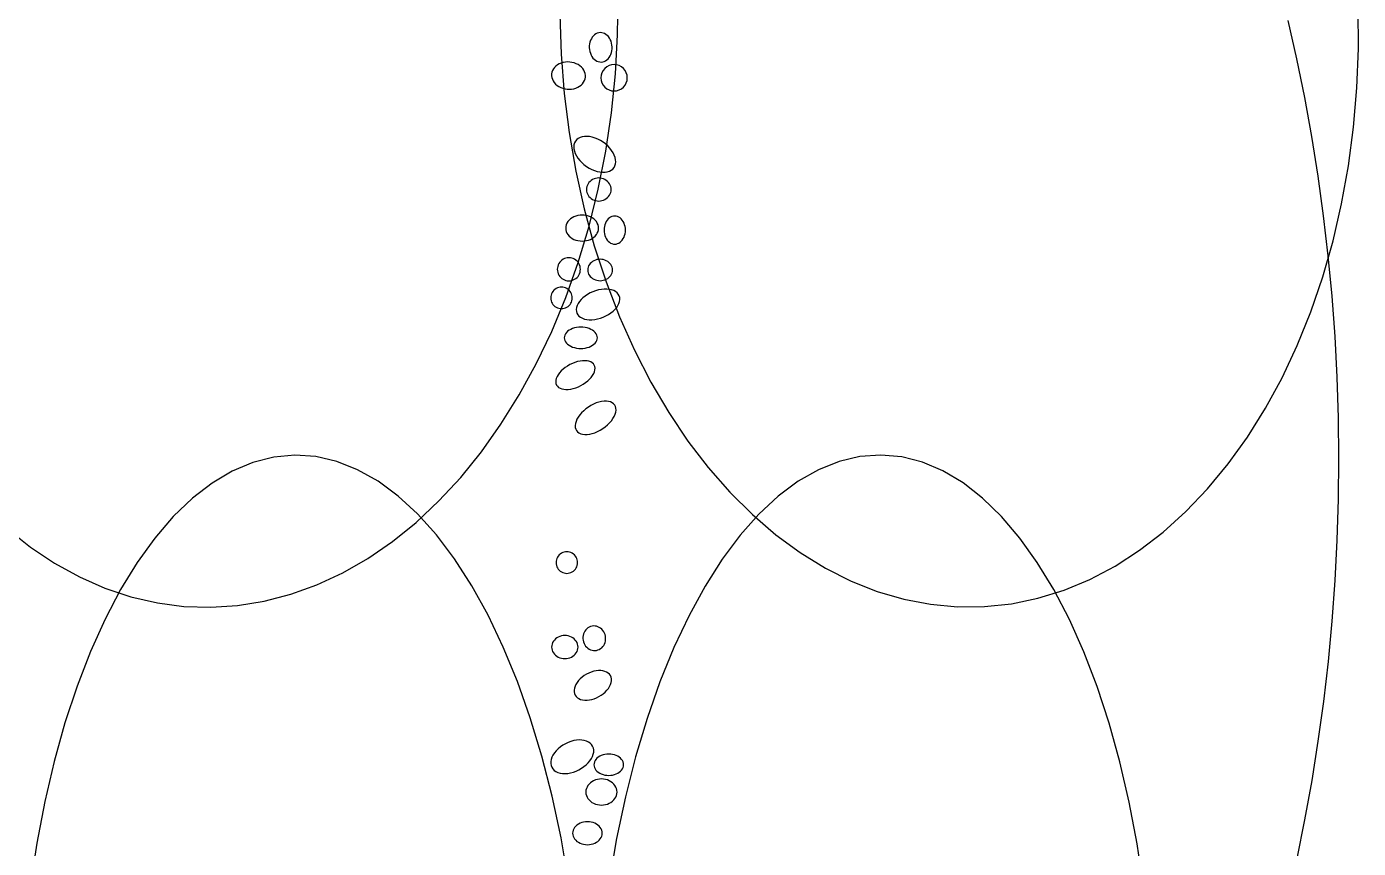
# Model space of a CAD drawing. Extents: x -1 to 217, y -22 to 302.
# Drawn here: x 35.8 to 99.4, y 62 to 101.3 of the extents above; entities that cross this region are included whole.
import ezdxf

# ---------------------------------------------------------------- set-up
doc = ezdxf.new("R2010")
doc.units = 0

msp = doc.modelspace()

# ---------------------------------------------------------------- linework, layer by layer
at = {"layer": 'CIRCLES'}
for p, q in [((63.325, 99.188), (63.267, 99.079)), ((63.404, 99.283), (63.325, 99.188)), ((63.499, 99.362), (63.404, 99.283)), ((63.608, 99.42), (63.499, 99.362)), ((63.726, 99.456), (63.608, 99.42)), ((63.849, 99.468), (63.726, 99.456)), ((63.972, 99.456), (63.849, 99.468)), ((64.09, 99.42), (63.972, 99.456)), ((64.199, 99.362), (64.09, 99.42)), ((64.295, 99.283), (64.199, 99.362)), ((64.373, 99.188), (64.295, 99.283)), ((64.432, 99.079), (64.373, 99.188)), ((63.231, 98.961), (63.219, 98.838)), ((63.219, 98.838), (63.231, 98.715)), ((63.267, 99.079), (63.231, 98.961)), ((63.231, 98.715), (63.267, 98.597)), ((63.267, 98.597), (63.325, 98.488)), ((64.373, 98.488), (64.432, 98.597)), ((64.467, 98.961), (64.432, 99.079)), ((64.432, 98.597), (64.467, 98.715)), ((64.479, 98.838), (64.467, 98.961)), ((64.467, 98.715), (64.479, 98.838)), ((63.325, 98.488), (63.404, 98.392)), ((63.404, 98.392), (63.499, 98.314)), ((63.499, 98.314), (63.608, 98.255)), ((63.608, 98.255), (63.726, 98.22)), ((63.726, 98.22), (63.849, 98.208)), ((63.849, 98.208), (63.972, 98.22)), ((63.972, 98.22), (64.09, 98.255)), ((64.09, 98.255), (64.199, 98.314)), ((64.199, 98.314), (64.295, 98.392)), ((64.295, 98.392), (64.373, 98.488))]:
    msp.add_line(p, q, dxfattribs=at)
at = {"layer": 'ELLIPSES'}
for p, q in [((64.02, 100.886), (64.04, 102.755)), ((61.265, 101.854), (61.325, 99.967)), ((99.369, 100.233), (99.353, 102.121)), ((96.431, 99.741), (96.014, 101.566)), ((62.678, 100.456), (62.668, 100.365)), ((62.698, 100.544), (62.678, 100.456)), ((62.727, 100.627), (62.698, 100.544)), ((62.764, 100.705), (62.727, 100.627)), ((62.808, 100.776), (62.764, 100.705)), ((62.86, 100.838), (62.808, 100.776)), ((62.917, 100.891), (62.86, 100.838)), ((62.979, 100.934), (62.917, 100.891)), ((63.046, 100.966), (62.979, 100.934)), ((63.115, 100.987), (63.046, 100.966)), ((63.186, 100.995), (63.115, 100.987)), ((63.257, 100.992), (63.186, 100.995)), ((63.327, 100.976), (63.257, 100.992)), ((63.396, 100.949), (63.327, 100.976)), ((63.461, 100.911), (63.396, 100.949)), ((63.522, 100.862), (63.461, 100.911)), ((63.578, 100.803), (63.522, 100.862)), ((63.627, 100.735), (63.578, 100.803)), ((63.669, 100.66), (63.627, 100.735)), ((63.703, 100.579), (63.669, 100.66)), ((63.729, 100.493), (63.703, 100.579)), ((63.746, 100.403), (63.729, 100.493)), ((63.915, 99.02), (64.02, 100.886)), ((61.325, 99.967), (61.472, 98.087)), ((62.668, 100.365), (62.666, 100.273)), ((62.666, 100.273), (62.674, 100.182)), ((62.674, 100.182), (62.691, 100.092)), ((62.691, 100.092), (62.717, 100.006)), ((62.717, 100.006), (62.751, 99.924)), ((62.751, 99.924), (62.794, 99.849)), ((62.794, 99.849), (62.843, 99.782)), ((63.561, 99.746), (63.612, 99.809)), ((63.612, 99.809), (63.657, 99.88)), ((63.657, 99.88), (63.694, 99.957)), ((63.694, 99.957), (63.722, 100.041)), ((63.722, 100.041), (63.742, 100.129)), ((63.742, 100.129), (63.753, 100.219)), ((63.754, 100.311), (63.746, 100.403)), ((63.753, 100.219), (63.754, 100.311)), ((99.299, 98.352), (99.369, 100.233)), ((60.909, 99.184), (60.88, 99.103)), ((60.95, 99.261), (60.909, 99.184)), ((61.004, 99.333), (60.95, 99.261)), ((61.069, 99.397), (61.004, 99.333)), ((61.145, 99.454), (61.069, 99.397)), ((61.23, 99.503), (61.145, 99.454)), ((61.322, 99.542), (61.23, 99.503)), ((61.42, 99.57), (61.322, 99.542)), ((61.523, 99.588), (61.42, 99.57)), ((61.628, 99.595), (61.523, 99.588)), ((61.734, 99.59), (61.628, 99.595)), ((61.839, 99.575), (61.734, 99.59)), ((61.941, 99.549), (61.839, 99.575)), ((62.038, 99.512), (61.941, 99.549)), ((62.13, 99.466), (62.038, 99.512)), ((62.213, 99.411), (62.13, 99.466)), ((62.288, 99.348), (62.213, 99.411)), ((62.351, 99.278), (62.288, 99.348)), ((62.403, 99.202), (62.351, 99.278)), ((62.443, 99.122), (62.403, 99.202)), ((62.843, 99.782), (62.899, 99.723)), ((62.899, 99.723), (62.96, 99.674)), ((62.96, 99.674), (63.025, 99.636)), ((63.025, 99.636), (63.093, 99.608)), ((63.093, 99.608), (63.164, 99.593)), ((63.164, 99.593), (63.235, 99.589)), ((63.235, 99.589), (63.306, 99.598)), ((63.306, 99.598), (63.375, 99.618)), ((63.375, 99.618), (63.441, 99.65)), ((63.441, 99.65), (63.504, 99.693)), ((63.504, 99.693), (63.561, 99.746)), ((96.81, 97.895), (96.431, 99.741)), ((60.866, 99.02), (60.865, 98.935)), ((60.865, 98.935), (60.878, 98.85)), ((60.88, 99.103), (60.866, 99.02)), ((60.878, 98.85), (60.904, 98.766)), ((60.904, 98.766), (60.944, 98.686)), ((60.944, 98.686), (60.996, 98.611)), ((60.996, 98.611), (61.06, 98.541)), ((61.06, 98.541), (61.134, 98.477)), ((62.278, 98.491), (62.343, 98.556)), ((62.343, 98.556), (62.397, 98.627)), ((62.397, 98.627), (62.438, 98.704)), ((62.438, 98.704), (62.467, 98.785)), ((62.47, 99.039), (62.443, 99.122)), ((62.467, 98.785), (62.482, 98.869)), ((62.482, 98.954), (62.47, 99.039)), ((62.482, 98.869), (62.482, 98.954)), ((63.725, 97.165), (63.915, 99.02)), ((61.134, 98.477), (61.217, 98.422)), ((61.217, 98.422), (61.309, 98.376)), ((61.309, 98.376), (61.406, 98.339)), ((61.406, 98.339), (61.508, 98.313)), ((61.472, 98.087), (61.704, 96.223)), ((61.508, 98.313), (61.613, 98.298)), ((61.613, 98.298), (61.719, 98.294)), ((61.719, 98.294), (61.824, 98.3)), ((61.824, 98.3), (61.927, 98.318)), ((61.927, 98.318), (62.025, 98.347)), ((62.025, 98.347), (62.118, 98.386)), ((62.118, 98.386), (62.202, 98.434)), ((62.202, 98.434), (62.278, 98.491)), ((97.15, 96.029), (96.81, 97.895)), ((99.142, 96.484), (99.299, 98.352)), ((63.45, 95.329), (63.725, 97.165)), ((61.704, 96.223), (62.022, 94.382)), ((62.227, 95.989), (62.139, 95.944)), ((62.327, 96.021), (62.227, 95.989)), ((62.437, 96.038), (62.327, 96.021)), ((62.556, 96.041), (62.437, 96.038)), ((62.681, 96.029), (62.556, 96.041)), ((62.81, 96.002), (62.681, 96.029)), ((62.941, 95.962), (62.81, 96.002)), ((97.451, 94.145), (97.15, 96.029)), ((98.899, 94.64), (99.142, 96.484)), ((61.933, 95.643), (61.923, 95.545)), ((61.923, 95.545), (61.93, 95.44)), ((61.93, 95.44), (61.953, 95.331)), ((61.961, 95.734), (61.933, 95.643)), ((62.005, 95.815), (61.961, 95.734)), ((62.064, 95.885), (62.005, 95.815)), ((62.139, 95.944), (62.064, 95.885)), ((63.072, 95.908), (62.941, 95.962)), ((63.2, 95.842), (63.072, 95.908)), ((63.324, 95.765), (63.2, 95.842)), ((63.441, 95.677), (63.324, 95.765)), ((63.549, 95.582), (63.441, 95.677)), ((63.646, 95.479), (63.549, 95.582)), ((63.731, 95.372), (63.646, 95.479)), ((63.803, 95.261), (63.731, 95.372)), ((61.953, 95.331), (61.994, 95.22)), ((61.994, 95.22), (62.05, 95.107)), ((62.05, 95.107), (62.121, 94.997)), ((62.121, 94.997), (62.207, 94.889)), ((62.207, 94.889), (62.304, 94.787)), ((62.304, 94.787), (62.412, 94.691)), ((63.093, 93.522), (63.45, 95.329)), ((63.859, 95.149), (63.803, 95.261)), ((63.899, 95.037), (63.859, 95.149)), ((63.892, 94.635), (63.919, 94.725)), ((63.923, 94.928), (63.899, 95.037)), ((63.919, 94.725), (63.93, 94.824)), ((63.93, 94.824), (63.923, 94.928)), ((62.022, 94.382), (62.423, 92.574)), ((62.412, 94.691), (62.529, 94.604)), ((62.529, 94.604), (62.653, 94.526)), ((62.653, 94.526), (62.781, 94.46)), ((62.781, 94.46), (62.912, 94.406)), ((62.912, 94.406), (63.043, 94.366)), ((63.043, 94.366), (63.172, 94.34)), ((63.172, 94.34), (63.297, 94.328)), ((63.297, 94.328), (63.416, 94.33)), ((63.416, 94.33), (63.526, 94.348)), ((63.526, 94.348), (63.626, 94.379)), ((63.626, 94.379), (63.714, 94.425)), ((63.714, 94.425), (63.788, 94.483)), ((63.788, 94.483), (63.848, 94.553)), ((63.848, 94.553), (63.892, 94.635)), ((97.712, 92.247), (97.451, 94.145)), ((98.572, 92.827), (98.899, 94.64)), ((62.534, 93.576), (62.529, 93.504)), ((62.529, 93.504), (62.534, 93.432)), ((62.549, 93.646), (62.534, 93.576)), ((62.534, 93.432), (62.549, 93.361)), ((62.574, 93.714), (62.549, 93.646)), ((62.608, 93.779), (62.574, 93.714)), ((62.651, 93.839), (62.608, 93.779)), ((62.702, 93.893), (62.651, 93.839)), ((62.655, 91.749), (63.093, 93.522)), ((62.76, 93.94), (62.702, 93.893)), ((62.824, 93.98), (62.76, 93.94)), ((62.893, 94.012), (62.824, 93.98)), ((62.966, 94.035), (62.893, 94.012)), ((63.042, 94.049), (62.966, 94.035)), ((63.119, 94.054), (63.042, 94.049)), ((63.196, 94.049), (63.119, 94.054)), ((63.272, 94.035), (63.196, 94.049)), ((63.345, 94.012), (63.272, 94.035)), ((63.414, 93.98), (63.345, 94.012)), ((63.478, 93.94), (63.414, 93.98)), ((63.536, 93.893), (63.478, 93.94)), ((63.587, 93.839), (63.536, 93.893)), ((63.63, 93.779), (63.587, 93.839)), ((63.664, 93.714), (63.63, 93.779)), ((63.689, 93.646), (63.664, 93.714)), ((63.704, 93.576), (63.689, 93.646)), ((63.689, 93.361), (63.704, 93.432)), ((63.709, 93.504), (63.704, 93.576)), ((63.704, 93.432), (63.709, 93.504)), ((62.549, 93.361), (62.574, 93.293)), ((62.574, 93.293), (62.608, 93.229)), ((62.608, 93.229), (62.651, 93.169)), ((62.651, 93.169), (62.702, 93.115)), ((62.702, 93.115), (62.76, 93.067)), ((62.76, 93.067), (62.824, 93.027)), ((62.824, 93.027), (62.893, 92.995)), ((62.893, 92.995), (62.966, 92.972)), ((62.966, 92.972), (63.042, 92.958)), ((63.042, 92.958), (63.119, 92.954)), ((63.119, 92.954), (63.196, 92.958)), ((63.196, 92.958), (63.272, 92.972)), ((63.272, 92.972), (63.345, 92.995)), ((63.345, 92.995), (63.414, 93.027)), ((63.414, 93.027), (63.478, 93.067)), ((63.478, 93.067), (63.536, 93.115)), ((63.536, 93.115), (63.587, 93.169)), ((63.587, 93.169), (63.63, 93.229)), ((63.63, 93.229), (63.664, 93.293)), ((63.664, 93.293), (63.689, 93.361)), ((98.161, 91.054), (98.572, 92.827)), ((61.933, 92.201), (61.848, 92.156)), ((62.025, 92.237), (61.933, 92.201)), ((62.122, 92.263), (62.025, 92.237)), ((62.223, 92.279), (62.122, 92.263)), ((62.325, 92.284), (62.223, 92.279)), ((62.428, 92.279), (62.325, 92.284)), ((62.423, 92.574), (62.906, 90.807)), ((62.528, 92.263), (62.428, 92.279)), ((62.625, 92.237), (62.528, 92.263)), ((62.717, 92.201), (62.625, 92.237)), ((62.802, 92.156), (62.717, 92.201)), ((63.686, 92.186), (63.626, 92.148)), ((63.749, 92.215), (63.686, 92.186)), ((63.814, 92.232), (63.749, 92.215)), ((63.881, 92.237), (63.814, 92.232)), ((63.948, 92.232), (63.881, 92.237)), ((64.013, 92.215), (63.948, 92.232)), ((64.076, 92.186), (64.013, 92.215)), ((64.136, 92.148), (64.076, 92.186)), ((97.934, 90.335), (97.712, 92.247)), ((61.548, 91.743), (61.542, 91.662)), ((61.542, 91.662), (61.548, 91.581)), ((61.568, 91.823), (61.548, 91.743)), ((61.548, 91.581), (61.568, 91.501)), ((61.601, 91.9), (61.568, 91.823)), ((61.647, 91.973), (61.601, 91.9)), ((61.703, 92.041), (61.647, 91.973)), ((61.771, 92.102), (61.703, 92.041)), ((61.848, 92.156), (61.771, 92.102)), ((62.137, 90.021), (62.655, 91.749)), ((62.879, 92.102), (62.802, 92.156)), ((62.947, 92.041), (62.879, 92.102)), ((63.004, 91.973), (62.947, 92.041)), ((63.049, 91.9), (63.004, 91.973)), ((63.082, 91.823), (63.049, 91.9)), ((63.102, 91.743), (63.082, 91.823)), ((63.082, 91.501), (63.102, 91.581)), ((63.109, 91.662), (63.102, 91.743)), ((63.102, 91.581), (63.109, 91.662)), ((63.375, 91.655), (63.371, 91.567)), ((63.371, 91.567), (63.375, 91.479)), ((63.388, 91.741), (63.375, 91.655)), ((63.41, 91.824), (63.388, 91.741)), ((63.439, 91.902), (63.41, 91.824)), ((63.476, 91.975), (63.439, 91.902)), ((63.52, 92.041), (63.476, 91.975)), ((63.571, 92.099), (63.52, 92.041)), ((63.626, 92.148), (63.571, 92.099)), ((64.191, 92.099), (64.136, 92.148)), ((64.242, 92.041), (64.191, 92.099)), ((64.286, 91.975), (64.242, 92.041)), ((64.323, 91.902), (64.286, 91.975)), ((64.352, 91.824), (64.323, 91.902)), ((64.374, 91.741), (64.352, 91.824)), ((64.387, 91.655), (64.374, 91.741)), ((64.391, 91.567), (64.387, 91.655)), ((64.387, 91.479), (64.391, 91.567)), ((61.568, 91.501), (61.601, 91.424)), ((61.601, 91.424), (61.647, 91.351)), ((61.647, 91.351), (61.703, 91.284)), ((61.703, 91.284), (61.771, 91.223)), ((61.771, 91.223), (61.848, 91.169)), ((61.848, 91.169), (61.933, 91.124)), ((61.933, 91.124), (62.025, 91.088)), ((62.025, 91.088), (62.122, 91.062)), ((62.122, 91.062), (62.223, 91.046)), ((62.223, 91.046), (62.325, 91.04)), ((62.325, 91.04), (62.428, 91.046)), ((62.428, 91.046), (62.528, 91.062)), ((62.528, 91.062), (62.625, 91.088)), ((62.625, 91.088), (62.717, 91.124)), ((62.717, 91.124), (62.802, 91.169)), ((62.802, 91.169), (62.879, 91.223)), ((62.879, 91.223), (62.947, 91.284)), ((62.947, 91.284), (63.004, 91.351)), ((63.004, 91.351), (63.049, 91.424)), ((63.049, 91.424), (63.082, 91.501)), ((63.375, 91.479), (63.388, 91.393)), ((63.388, 91.393), (63.41, 91.31)), ((63.41, 91.31), (63.439, 91.232)), ((63.439, 91.232), (63.476, 91.159)), ((63.476, 91.159), (63.52, 91.093)), ((63.52, 91.093), (63.571, 91.035)), ((63.571, 91.035), (63.626, 90.986)), ((63.626, 90.986), (63.686, 90.948)), ((63.686, 90.948), (63.749, 90.919)), ((63.749, 90.919), (63.814, 90.902)), ((63.814, 90.902), (63.881, 90.897)), ((63.881, 90.897), (63.948, 90.902)), ((63.948, 90.902), (64.013, 90.919)), ((64.013, 90.919), (64.076, 90.948)), ((64.076, 90.948), (64.136, 90.986)), ((64.136, 90.986), (64.191, 91.035)), ((64.191, 91.035), (64.242, 91.093)), ((64.242, 91.093), (64.286, 91.159)), ((64.286, 91.159), (64.323, 91.232)), ((64.323, 91.232), (64.352, 91.31)), ((64.352, 91.31), (64.374, 91.393)), ((64.374, 91.393), (64.387, 91.479)), ((97.668, 89.328), (98.161, 91.054)), ((62.906, 90.807), (63.468, 89.089)), ((98.117, 88.413), (97.934, 90.335)), ((61.144, 89.766), (61.139, 89.694)), ((61.139, 89.694), (61.144, 89.622)), ((61.158, 89.836), (61.144, 89.766)), ((61.144, 89.622), (61.158, 89.551)), ((61.181, 89.905), (61.158, 89.836)), ((61.213, 89.969), (61.181, 89.905)), ((61.253, 90.029), (61.213, 89.969)), ((61.3, 90.084), (61.253, 90.029)), ((61.355, 90.131), (61.3, 90.084)), ((61.415, 90.171), (61.355, 90.131)), ((61.479, 90.203), (61.415, 90.171)), ((61.548, 90.226), (61.479, 90.203)), ((61.543, 88.344), (62.137, 90.021)), ((61.618, 90.24), (61.548, 90.226)), ((61.69, 90.245), (61.618, 90.24)), ((61.762, 90.24), (61.69, 90.245)), ((61.833, 90.226), (61.762, 90.24)), ((61.901, 90.203), (61.833, 90.226)), ((61.966, 90.171), (61.901, 90.203)), ((62.026, 90.131), (61.966, 90.171)), ((62.08, 90.084), (62.026, 90.131)), ((62.128, 90.029), (62.08, 90.084)), ((62.168, 89.969), (62.128, 90.029)), ((62.2, 89.905), (62.168, 89.969)), ((62.223, 89.836), (62.2, 89.905)), ((62.237, 89.766), (62.223, 89.836)), ((62.223, 89.551), (62.237, 89.622)), ((62.242, 89.694), (62.237, 89.766)), ((62.237, 89.622), (62.242, 89.694)), ((62.596, 89.729), (62.591, 89.662)), ((62.591, 89.662), (62.596, 89.595)), ((62.611, 89.794), (62.596, 89.729)), ((62.636, 89.858), (62.611, 89.794)), ((62.67, 89.918), (62.636, 89.858)), ((62.713, 89.974), (62.67, 89.918)), ((62.764, 90.024), (62.713, 89.974)), ((62.822, 90.068), (62.764, 90.024)), ((62.887, 90.105), (62.822, 90.068)), ((62.956, 90.135), (62.887, 90.105)), ((63.029, 90.156), (62.956, 90.135)), ((63.105, 90.169), (63.029, 90.156)), ((63.182, 90.174), (63.105, 90.169)), ((63.26, 90.169), (63.182, 90.174)), ((63.336, 90.156), (63.26, 90.169)), ((63.409, 90.135), (63.336, 90.156)), ((63.478, 90.105), (63.409, 90.135)), ((63.543, 90.068), (63.478, 90.105)), ((63.601, 90.024), (63.543, 90.068)), ((63.652, 89.974), (63.601, 90.024)), ((63.695, 89.918), (63.652, 89.974)), ((63.729, 89.858), (63.695, 89.918)), ((63.754, 89.794), (63.729, 89.858)), ((63.769, 89.729), (63.754, 89.794)), ((63.774, 89.662), (63.769, 89.729)), ((63.769, 89.595), (63.774, 89.662)), ((61.158, 89.551), (61.181, 89.483)), ((61.181, 89.483), (61.213, 89.418)), ((61.213, 89.418), (61.253, 89.358)), ((61.253, 89.358), (61.3, 89.304)), ((61.3, 89.304), (61.355, 89.256)), ((61.355, 89.256), (61.415, 89.216)), ((61.415, 89.216), (61.479, 89.184)), ((61.479, 89.184), (61.548, 89.161)), ((61.548, 89.161), (61.618, 89.147)), ((61.618, 89.147), (61.69, 89.142)), ((61.69, 89.142), (61.762, 89.147)), ((61.762, 89.147), (61.833, 89.161)), ((61.833, 89.161), (61.901, 89.184)), ((61.901, 89.184), (61.966, 89.216)), ((61.966, 89.216), (62.026, 89.256)), ((62.026, 89.256), (62.08, 89.304)), ((62.08, 89.304), (62.128, 89.358)), ((62.128, 89.358), (62.168, 89.418)), ((62.168, 89.418), (62.2, 89.483)), ((62.2, 89.483), (62.223, 89.551)), ((62.596, 89.595), (62.611, 89.53)), ((62.611, 89.53), (62.636, 89.466)), ((62.636, 89.466), (62.67, 89.406)), ((62.67, 89.406), (62.713, 89.35)), ((62.713, 89.35), (62.764, 89.3)), ((62.764, 89.3), (62.822, 89.256)), ((62.822, 89.256), (62.887, 89.219)), ((62.887, 89.219), (62.956, 89.189)), ((62.956, 89.189), (63.029, 89.168)), ((63.029, 89.168), (63.105, 89.155)), ((63.105, 89.155), (63.182, 89.15)), ((63.182, 89.15), (63.26, 89.155)), ((63.26, 89.155), (63.336, 89.168)), ((63.336, 89.168), (63.409, 89.189)), ((63.409, 89.189), (63.478, 89.219)), ((63.468, 89.089), (64.107, 87.428)), ((63.478, 89.219), (63.543, 89.256)), ((63.543, 89.256), (63.601, 89.3)), ((63.601, 89.3), (63.652, 89.35)), ((63.652, 89.35), (63.695, 89.406)), ((63.695, 89.406), (63.729, 89.466)), ((63.729, 89.466), (63.754, 89.53)), ((63.754, 89.53), (63.769, 89.595)), ((97.097, 87.659), (97.668, 89.328)), ((60.832, 88.396), (60.827, 88.329)), ((60.845, 88.461), (60.832, 88.396)), ((60.866, 88.525), (60.845, 88.461)), ((60.896, 88.585), (60.866, 88.525)), ((60.874, 86.726), (61.543, 88.344)), ((60.933, 88.641), (60.896, 88.585)), ((60.978, 88.692), (60.933, 88.641)), ((61.028, 88.736), (60.978, 88.692)), ((61.084, 88.773), (61.028, 88.736)), ((61.144, 88.803), (61.084, 88.773)), ((61.208, 88.825), (61.144, 88.803)), ((61.274, 88.838), (61.208, 88.825)), ((61.341, 88.842), (61.274, 88.838)), ((61.408, 88.838), (61.341, 88.842)), ((61.474, 88.825), (61.408, 88.838)), ((61.538, 88.803), (61.474, 88.825)), ((61.598, 88.773), (61.538, 88.803)), ((61.654, 88.736), (61.598, 88.773)), ((61.704, 88.692), (61.654, 88.736)), ((61.749, 88.641), (61.704, 88.692)), ((61.786, 88.585), (61.749, 88.641)), ((61.816, 88.525), (61.786, 88.585)), ((61.837, 88.461), (61.816, 88.525)), ((61.85, 88.396), (61.837, 88.461)), ((61.855, 88.329), (61.85, 88.396)), ((62.468, 88.419), (62.364, 88.336)), ((62.583, 88.496), (62.468, 88.419)), ((62.706, 88.564), (62.583, 88.496)), ((62.836, 88.624), (62.706, 88.564)), ((62.969, 88.672), (62.836, 88.624)), ((63.105, 88.71), (62.969, 88.672)), ((63.241, 88.735), (63.105, 88.71)), ((63.373, 88.748), (63.241, 88.735)), ((63.501, 88.749), (63.373, 88.748)), ((63.622, 88.737), (63.501, 88.749)), ((63.733, 88.713), (63.622, 88.737)), ((63.833, 88.677), (63.733, 88.713)), ((63.921, 88.63), (63.833, 88.677)), ((63.994, 88.572), (63.921, 88.63)), ((64.052, 88.504), (63.994, 88.572)), ((64.093, 88.428), (64.052, 88.504)), ((64.117, 88.346), (64.093, 88.428)), ((64.123, 88.257), (64.117, 88.346)), ((98.258, 86.481), (98.117, 88.413)), ((60.827, 88.329), (60.832, 88.261)), ((60.832, 88.261), (60.845, 88.196)), ((60.845, 88.196), (60.866, 88.132)), ((60.866, 88.132), (60.896, 88.072)), ((60.896, 88.072), (60.933, 88.016)), ((60.933, 88.016), (60.978, 87.965)), ((60.978, 87.965), (61.028, 87.921)), ((61.028, 87.921), (61.084, 87.884)), ((61.084, 87.884), (61.144, 87.854)), ((61.144, 87.854), (61.208, 87.832)), ((61.208, 87.832), (61.274, 87.819)), ((61.274, 87.819), (61.341, 87.815)), ((61.341, 87.815), (61.408, 87.819)), ((61.408, 87.819), (61.474, 87.832)), ((61.474, 87.832), (61.538, 87.854)), ((61.538, 87.854), (61.598, 87.884)), ((61.598, 87.884), (61.654, 87.921)), ((61.654, 87.921), (61.704, 87.965)), ((61.704, 87.965), (61.749, 88.016)), ((61.749, 88.016), (61.786, 88.072)), ((61.786, 88.072), (61.816, 88.132)), ((61.816, 88.132), (61.837, 88.196)), ((61.837, 88.196), (61.85, 88.261)), ((61.85, 88.261), (61.855, 88.329)), ((62.057, 87.867), (62.045, 87.775)), ((62.045, 87.775), (62.051, 87.686)), ((62.086, 87.962), (62.057, 87.867)), ((62.132, 88.059), (62.086, 87.962)), ((62.195, 88.154), (62.132, 88.059)), ((62.273, 88.247), (62.195, 88.154)), ((62.364, 88.336), (62.273, 88.247)), ((63.804, 87.696), (63.895, 87.785)), ((63.895, 87.785), (63.973, 87.878)), ((63.973, 87.878), (64.036, 87.973)), ((64.036, 87.973), (64.082, 88.069)), ((64.082, 88.069), (64.111, 88.164)), ((64.111, 88.164), (64.123, 88.257)), ((62.051, 87.686), (62.075, 87.603)), ((62.075, 87.603), (62.116, 87.528)), ((62.116, 87.528), (62.174, 87.46)), ((62.174, 87.46), (62.247, 87.402)), ((62.247, 87.402), (62.335, 87.355)), ((62.335, 87.355), (62.435, 87.319)), ((62.435, 87.319), (62.546, 87.295)), ((62.546, 87.295), (62.667, 87.283)), ((62.667, 87.283), (62.795, 87.283)), ((62.795, 87.283), (62.928, 87.297)), ((62.928, 87.297), (63.063, 87.322)), ((63.063, 87.322), (63.199, 87.36)), ((63.199, 87.36), (63.333, 87.408)), ((63.333, 87.408), (63.462, 87.467)), ((63.462, 87.467), (63.585, 87.536)), ((63.585, 87.536), (63.7, 87.612)), ((63.7, 87.612), (63.804, 87.696)), ((64.107, 87.428), (64.82, 85.831)), ((96.449, 86.052), (97.097, 87.659)), ((60.133, 85.174), (60.874, 86.726)), ((61.478, 86.49), (61.471, 86.424)), ((61.498, 86.555), (61.478, 86.49)), ((61.531, 86.618), (61.498, 86.555)), ((61.577, 86.677), (61.531, 86.618)), ((61.634, 86.733), (61.577, 86.677)), ((61.703, 86.782), (61.634, 86.733)), ((61.78, 86.826), (61.703, 86.782)), ((61.866, 86.863), (61.78, 86.826)), ((61.959, 86.892), (61.866, 86.863)), ((62.057, 86.914), (61.959, 86.892)), ((62.159, 86.927), (62.057, 86.914)), ((62.262, 86.931), (62.159, 86.927)), ((62.365, 86.927), (62.262, 86.931)), ((62.466, 86.914), (62.365, 86.927)), ((62.564, 86.892), (62.466, 86.914)), ((62.657, 86.863), (62.564, 86.892)), ((62.743, 86.826), (62.657, 86.863)), ((62.821, 86.782), (62.743, 86.826)), ((62.889, 86.733), (62.821, 86.782)), ((62.947, 86.677), (62.889, 86.733)), ((62.992, 86.618), (62.947, 86.677)), ((63.026, 86.555), (62.992, 86.618)), ((63.046, 86.49), (63.026, 86.555)), ((63.053, 86.424), (63.046, 86.49)), ((98.36, 84.543), (98.258, 86.481)), ((61.471, 86.424), (61.478, 86.357)), ((61.478, 86.357), (61.498, 86.292)), ((61.498, 86.292), (61.531, 86.229)), ((61.531, 86.229), (61.577, 86.17)), ((61.577, 86.17), (61.634, 86.114)), ((61.634, 86.114), (61.703, 86.065)), ((61.703, 86.065), (61.78, 86.021)), ((61.78, 86.021), (61.866, 85.984)), ((61.866, 85.984), (61.959, 85.955)), ((61.959, 85.955), (62.057, 85.933)), ((62.057, 85.933), (62.159, 85.92)), ((62.159, 85.92), (62.262, 85.916)), ((62.262, 85.916), (62.365, 85.92)), ((62.365, 85.92), (62.466, 85.933)), ((62.466, 85.933), (62.564, 85.955)), ((62.564, 85.955), (62.657, 85.984)), ((62.657, 85.984), (62.743, 86.021)), ((62.743, 86.021), (62.821, 86.065)), ((62.821, 86.065), (62.889, 86.114)), ((62.889, 86.114), (62.947, 86.17)), ((62.947, 86.17), (62.992, 86.229)), ((62.992, 86.229), (63.026, 86.292)), ((63.026, 86.292), (63.046, 86.357)), ((63.046, 86.357), (63.053, 86.424)), ((64.82, 85.831), (65.604, 84.305)), ((95.727, 84.516), (96.449, 86.052)), ((59.325, 83.695), (60.133, 85.174)), ((61.86, 85.201), (61.74, 85.143)), ((61.982, 85.249), (61.86, 85.201)), ((62.105, 85.287), (61.982, 85.249)), ((62.226, 85.313), (62.105, 85.287)), ((62.343, 85.328), (62.226, 85.313)), ((62.454, 85.332), (62.343, 85.328)), ((62.558, 85.324), (62.454, 85.332)), ((62.652, 85.304), (62.558, 85.324)), ((62.734, 85.272), (62.652, 85.304)), ((62.805, 85.23), (62.734, 85.272)), ((62.862, 85.178), (62.805, 85.23)), ((62.904, 85.117), (62.862, 85.178)), ((61.129, 84.572), (61.092, 84.483)), ((61.18, 84.662), (61.129, 84.572)), ((61.246, 84.752), (61.18, 84.662)), ((61.325, 84.84), (61.246, 84.752)), ((61.416, 84.924), (61.325, 84.84)), ((61.516, 85.004), (61.416, 84.924)), ((61.625, 85.077), (61.516, 85.004)), ((61.74, 85.143), (61.625, 85.077)), ((62.681, 84.448), (62.76, 84.535)), ((62.76, 84.535), (62.826, 84.625)), ((62.826, 84.625), (62.877, 84.715)), ((62.877, 84.715), (62.914, 84.804)), ((62.93, 85.048), (62.904, 85.117)), ((62.914, 84.804), (62.936, 84.89)), ((62.941, 84.972), (62.93, 85.048)), ((62.936, 84.89), (62.941, 84.972)), ((98.421, 82.601), (98.36, 84.543)), ((61.07, 84.397), (61.065, 84.316)), ((61.065, 84.316), (61.076, 84.239)), ((61.092, 84.483), (61.07, 84.397)), ((61.076, 84.239), (61.102, 84.17)), ((61.102, 84.17), (61.144, 84.109)), ((61.144, 84.109), (61.201, 84.057)), ((61.201, 84.057), (61.272, 84.015)), ((61.272, 84.015), (61.354, 83.984)), ((61.354, 83.984), (61.448, 83.964)), ((61.448, 83.964), (61.552, 83.955)), ((61.552, 83.955), (61.663, 83.959)), ((61.663, 83.959), (61.78, 83.974)), ((61.78, 83.974), (61.901, 84.001)), ((61.901, 84.001), (62.024, 84.038)), ((62.024, 84.038), (62.146, 84.086)), ((62.146, 84.086), (62.266, 84.144)), ((62.266, 84.144), (62.381, 84.21)), ((62.381, 84.21), (62.49, 84.283)), ((62.49, 84.283), (62.59, 84.363)), ((62.59, 84.363), (62.681, 84.448)), ((65.604, 84.305), (66.455, 82.858)), ((94.935, 83.057), (95.727, 84.516)), ((58.452, 82.295), (59.325, 83.695)), ((62.871, 83.26), (62.745, 83.195)), ((62.999, 83.314), (62.871, 83.26)), ((63.126, 83.355), (62.999, 83.314)), ((63.251, 83.384), (63.126, 83.355)), ((63.37, 83.4), (63.251, 83.384)), ((63.483, 83.401), (63.37, 83.4)), ((63.587, 83.389), (63.483, 83.401)), ((63.68, 83.364), (63.587, 83.389)), ((63.761, 83.326), (63.68, 83.364)), ((63.828, 83.275), (63.761, 83.326)), ((63.881, 83.213), (63.828, 83.275)), ((62.138, 82.642), (62.078, 82.538)), ((62.212, 82.746), (62.138, 82.642)), ((62.3, 82.847), (62.212, 82.746)), ((62.398, 82.945), (62.3, 82.847)), ((62.507, 83.036), (62.398, 82.945)), ((62.623, 83.12), (62.507, 83.036)), ((62.745, 83.195), (62.623, 83.12)), ((63.797, 82.565), (63.857, 82.669)), ((63.857, 82.669), (63.902, 82.773)), ((63.918, 83.14), (63.881, 83.213)), ((63.902, 82.773), (63.931, 82.873)), ((63.939, 83.059), (63.918, 83.14)), ((63.931, 82.873), (63.943, 82.969)), ((63.943, 82.969), (63.939, 83.059)), ((66.455, 82.858), (67.369, 81.496)), ((94.076, 81.683), (94.935, 83.057)), ((57.519, 80.982), (58.452, 82.295)), ((62.004, 82.334), (61.991, 82.238)), ((61.991, 82.238), (61.996, 82.149)), ((61.996, 82.149), (62.017, 82.067)), ((62.033, 82.435), (62.004, 82.334)), ((62.017, 82.067), (62.054, 81.994)), ((62.078, 82.538), (62.033, 82.435)), ((62.054, 81.994), (62.106, 81.932)), ((63.063, 81.947), (63.189, 82.012)), ((63.189, 82.012), (63.312, 82.087)), ((63.312, 82.087), (63.428, 82.171)), ((63.428, 82.171), (63.536, 82.263)), ((63.536, 82.263), (63.635, 82.36)), ((63.635, 82.36), (63.722, 82.461)), ((63.722, 82.461), (63.797, 82.565)), ((98.442, 80.656), (98.421, 82.601)), ((62.106, 81.932), (62.174, 81.881)), ((62.174, 81.881), (62.255, 81.843)), ((62.255, 81.843), (62.348, 81.818)), ((62.348, 81.818), (62.452, 81.806)), ((62.452, 81.806), (62.565, 81.808)), ((62.565, 81.808), (62.684, 81.823)), ((62.684, 81.823), (62.809, 81.852)), ((62.809, 81.852), (62.936, 81.893)), ((62.936, 81.893), (63.063, 81.947)), ((67.369, 81.496), (68.342, 80.225)), ((93.155, 80.399), (94.076, 81.683)), ((47.608, 80.73), (46.612, 80.476)), ((48.612, 80.821), (47.608, 80.73)), ((49.617, 80.751), (48.612, 80.821)), ((50.618, 80.519), (49.617, 80.751)), ((56.529, 79.76), (57.519, 80.982)), ((75.584, 80.754), (74.59, 80.521)), ((76.582, 80.825), (75.584, 80.754)), ((77.578, 80.734), (76.582, 80.825)), ((78.567, 80.48), (77.578, 80.734)), ((46.612, 80.476), (45.629, 80.062)), ((51.61, 80.126), (50.618, 80.519)), ((52.587, 79.576), (51.61, 80.126)), ((68.342, 80.225), (69.37, 79.052)), ((73.605, 80.128), (72.636, 79.575)), ((74.59, 80.521), (73.605, 80.128)), ((79.544, 80.066), (78.567, 80.48)), ((92.175, 79.211), (93.155, 80.399)), ((98.422, 78.712), (98.442, 80.656)), ((44.664, 79.491), (43.723, 78.765)), ((45.629, 80.062), (44.664, 79.491)), ((53.543, 78.87), (52.587, 79.576)), ((55.487, 78.635), (56.529, 79.76)), ((72.636, 79.575), (71.687, 78.868)), ((80.502, 79.494), (79.544, 80.066)), ((81.436, 78.767), (80.502, 79.494)), ((54.473, 78.013), (53.543, 78.87)), ((69.37, 79.052), (70.448, 77.981)), ((71.687, 78.868), (70.763, 78.008)), ((91.141, 78.126), (92.175, 79.211)), ((43.723, 78.765), (42.812, 77.888)), ((54.398, 77.613), (55.487, 78.635)), ((82.342, 77.888), (81.436, 78.767)), ((98.362, 76.769), (98.422, 78.712)), ((42.812, 77.888), (41.934, 76.865)), ((53.267, 76.697), (54.398, 77.613)), ((55.373, 77.009), (54.473, 78.013)), ((70.763, 78.008), (69.87, 77.002)), ((70.448, 77.981), (71.57, 77.017)), ((83.213, 76.864), (82.342, 77.888)), ((90.057, 77.147), (91.141, 78.126)), ((34.886, 77.312), (35.998, 76.431)), ((56.236, 75.865), (55.373, 77.009)), ((69.87, 77.002), (69.013, 75.855)), ((71.57, 77.017), (72.733, 76.166)), ((88.929, 76.279), (90.057, 77.147)), ((35.998, 76.431), (37.151, 75.662)), ((41.934, 76.865), (41.095, 75.703)), ((52.098, 75.893), (53.267, 76.697)), ((84.046, 75.7), (83.213, 76.864)), ((87.762, 75.526), (88.929, 76.279)), ((98.262, 74.831), (98.362, 76.769)), ((37.151, 75.662), (38.337, 75.009)), ((41.095, 75.703), (40.301, 74.407)), ((50.897, 75.203), (52.098, 75.893)), ((57.058, 74.586), (56.236, 75.865)), ((61.086, 75.759), (61.081, 75.692)), ((61.081, 75.692), (61.086, 75.625)), ((61.099, 75.825), (61.086, 75.759)), ((61.12, 75.889), (61.099, 75.825)), ((61.15, 75.949), (61.12, 75.889)), ((61.187, 76.005), (61.15, 75.949)), ((61.232, 76.055), (61.187, 76.005)), ((61.282, 76.1), (61.232, 76.055)), ((61.338, 76.137), (61.282, 76.1)), ((61.398, 76.167), (61.338, 76.137)), ((61.462, 76.188), (61.398, 76.167)), ((61.528, 76.201), (61.462, 76.188)), ((61.595, 76.206), (61.528, 76.201)), ((61.662, 76.201), (61.595, 76.206)), ((61.728, 76.188), (61.662, 76.201)), ((61.792, 76.167), (61.728, 76.188)), ((61.852, 76.137), (61.792, 76.167)), ((61.908, 76.1), (61.852, 76.137)), ((61.958, 76.055), (61.908, 76.1)), ((62.003, 76.005), (61.958, 76.055)), ((62.04, 75.949), (62.003, 76.005)), ((62.07, 75.889), (62.04, 75.949)), ((62.091, 75.825), (62.07, 75.889)), ((62.104, 75.759), (62.091, 75.825)), ((62.109, 75.692), (62.104, 75.759)), ((62.104, 75.625), (62.109, 75.692)), ((69.013, 75.855), (68.197, 74.574)), ((72.733, 76.166), (73.931, 75.43)), ((84.836, 74.401), (84.046, 75.7)), ((38.337, 75.009), (39.553, 74.474)), ((49.669, 74.63), (50.897, 75.203)), ((61.086, 75.625), (61.099, 75.559)), ((61.099, 75.559), (61.12, 75.495)), ((61.12, 75.495), (61.15, 75.435)), ((61.15, 75.435), (61.187, 75.379)), ((61.187, 75.379), (61.232, 75.329)), ((61.232, 75.329), (61.282, 75.284)), ((61.282, 75.284), (61.338, 75.247)), ((61.338, 75.247), (61.398, 75.217)), ((61.398, 75.217), (61.462, 75.196)), ((61.462, 75.196), (61.528, 75.183)), ((61.528, 75.183), (61.595, 75.178)), ((61.595, 75.178), (61.662, 75.183)), ((61.662, 75.183), (61.728, 75.196)), ((61.728, 75.196), (61.792, 75.217)), ((61.792, 75.217), (61.852, 75.247)), ((61.852, 75.247), (61.908, 75.284)), ((61.908, 75.284), (61.958, 75.329)), ((61.958, 75.329), (62.003, 75.379)), ((62.003, 75.379), (62.04, 75.435)), ((62.04, 75.435), (62.07, 75.495)), ((62.07, 75.495), (62.091, 75.559)), ((62.091, 75.559), (62.104, 75.625)), ((73.931, 75.43), (75.157, 74.812)), ((86.561, 74.892), (87.762, 75.526)), ((39.553, 74.474), (40.793, 74.06)), ((40.301, 74.407), (39.554, 72.984)), ((48.42, 74.178), (49.669, 74.63)), ((57.835, 73.18), (57.058, 74.586)), ((68.197, 74.574), (67.426, 73.165)), ((75.157, 74.812), (76.407, 74.317)), ((84.079, 73.991), (85.331, 74.38)), ((85.577, 72.977), (84.836, 74.401)), ((85.331, 74.38), (86.561, 74.892)), ((98.121, 72.9), (98.262, 74.831)), ((40.793, 74.06), (42.052, 73.769)), ((42.052, 73.769), (43.323, 73.601)), ((45.88, 73.641), (47.155, 73.847)), ((47.155, 73.847), (48.42, 74.178)), ((76.407, 74.317), (77.675, 73.946)), ((77.675, 73.946), (78.955, 73.701)), ((81.528, 73.591), (82.809, 73.728)), ((82.809, 73.728), (84.079, 73.991)), ((43.323, 73.601), (44.601, 73.558)), ((44.601, 73.558), (45.88, 73.641)), ((58.562, 71.654), (57.835, 73.18)), ((67.426, 73.165), (66.705, 71.636)), ((78.955, 73.701), (80.241, 73.582)), ((80.241, 73.582), (81.528, 73.591)), ((39.554, 72.984), (38.86, 71.444)), ((62.495, 72.479), (62.451, 72.419)), ((62.545, 72.531), (62.495, 72.479)), ((62.602, 72.576), (62.545, 72.531)), ((62.664, 72.612), (62.602, 72.576)), ((62.73, 72.639), (62.664, 72.612)), ((62.799, 72.657), (62.73, 72.639)), ((62.869, 72.665), (62.799, 72.657)), ((62.94, 72.662), (62.869, 72.665)), ((63.011, 72.65), (62.94, 72.662)), ((63.08, 72.628), (63.011, 72.65)), ((63.145, 72.597), (63.08, 72.628)), ((63.207, 72.556), (63.145, 72.597)), ((63.263, 72.508), (63.207, 72.556)), ((63.314, 72.452), (63.263, 72.508)), ((86.267, 71.433), (85.577, 72.977)), ((97.94, 70.977), (98.121, 72.9)), ((60.918, 71.87), (60.892, 71.802)), ((60.955, 71.934), (60.918, 71.87)), ((61.001, 71.994), (60.955, 71.934)), ((61.055, 72.048), (61.001, 71.994)), ((61.117, 72.095), (61.055, 72.048)), ((61.185, 72.135), (61.117, 72.095)), ((61.259, 72.167), (61.185, 72.135)), ((61.337, 72.19), (61.259, 72.167)), ((61.418, 72.204), (61.337, 72.19)), ((61.5, 72.209), (61.418, 72.204)), ((61.582, 72.204), (61.5, 72.209)), ((61.663, 72.19), (61.582, 72.204)), ((61.741, 72.167), (61.663, 72.19)), ((61.814, 72.135), (61.741, 72.167)), ((61.883, 72.095), (61.814, 72.135)), ((61.945, 72.048), (61.883, 72.095)), ((61.999, 71.994), (61.945, 72.048)), ((62.045, 71.934), (61.999, 71.994)), ((62.081, 71.87), (62.045, 71.934)), ((62.108, 71.802), (62.081, 71.87)), ((62.37, 72.211), (62.36, 72.135)), ((62.36, 72.135), (62.36, 72.059)), ((62.36, 72.059), (62.369, 71.982)), ((62.369, 71.982), (62.387, 71.908)), ((62.388, 72.284), (62.37, 72.211)), ((62.387, 71.908), (62.414, 71.836)), ((62.416, 72.354), (62.388, 72.284)), ((62.414, 71.836), (62.45, 71.769)), ((62.451, 72.419), (62.416, 72.354)), ((63.357, 72.39), (63.314, 72.452)), ((63.392, 72.322), (63.357, 72.39)), ((63.391, 71.804), (63.418, 71.874)), ((63.419, 72.251), (63.392, 72.322)), ((63.418, 71.874), (63.437, 71.948)), ((63.438, 72.176), (63.419, 72.251)), ((63.437, 71.948), (63.446, 72.023)), ((63.447, 72.1), (63.438, 72.176)), ((63.446, 72.023), (63.447, 72.1)), ((38.86, 71.444), (38.222, 69.793)), ((59.235, 70.018), (58.562, 71.654)), ((60.876, 71.731), (60.87, 71.66)), ((60.87, 71.66), (60.876, 71.588)), ((60.892, 71.802), (60.876, 71.731)), ((60.876, 71.588), (60.892, 71.518)), ((60.892, 71.518), (60.918, 71.45)), ((60.918, 71.45), (60.955, 71.385)), ((60.955, 71.385), (61.001, 71.325)), ((61.001, 71.325), (61.055, 71.271)), ((61.055, 71.271), (61.117, 71.224)), ((61.117, 71.224), (61.185, 71.184)), ((61.185, 71.184), (61.259, 71.152)), ((61.741, 71.152), (61.814, 71.184)), ((61.814, 71.184), (61.883, 71.224)), ((61.883, 71.224), (61.945, 71.271)), ((61.945, 71.271), (61.999, 71.325)), ((61.999, 71.325), (62.045, 71.385)), ((62.045, 71.385), (62.081, 71.45)), ((62.081, 71.45), (62.108, 71.518)), ((62.124, 71.731), (62.108, 71.802)), ((62.108, 71.518), (62.124, 71.588)), ((62.129, 71.66), (62.124, 71.731)), ((62.124, 71.588), (62.129, 71.66)), ((62.45, 71.769), (62.493, 71.707)), ((62.493, 71.707), (62.543, 71.651)), ((62.543, 71.651), (62.6, 71.602)), ((62.6, 71.602), (62.661, 71.562)), ((62.661, 71.562), (62.727, 71.531)), ((62.727, 71.531), (62.796, 71.508)), ((62.796, 71.508), (62.866, 71.496)), ((62.866, 71.496), (62.937, 71.494)), ((62.937, 71.494), (63.008, 71.502)), ((63.008, 71.502), (63.077, 71.519)), ((63.077, 71.519), (63.143, 71.546)), ((63.143, 71.546), (63.205, 71.583)), ((63.205, 71.583), (63.261, 71.627)), ((63.261, 71.627), (63.312, 71.68)), ((63.312, 71.68), (63.355, 71.739)), ((63.355, 71.739), (63.391, 71.804)), ((66.705, 71.636), (66.037, 69.996)), ((86.901, 69.78), (86.267, 71.433)), ((61.259, 71.152), (61.337, 71.129)), ((61.337, 71.129), (61.418, 71.115)), ((61.418, 71.115), (61.5, 71.111)), ((61.5, 71.111), (61.582, 71.115)), ((61.582, 71.115), (61.663, 71.129)), ((61.663, 71.129), (61.741, 71.152)), ((97.719, 69.065), (97.94, 70.977)), ((59.851, 68.28), (59.235, 70.018)), ((62.086, 69.97), (62.029, 69.878)), ((62.156, 70.06), (62.086, 69.97)), ((62.237, 70.145), (62.156, 70.06)), ((62.329, 70.225), (62.237, 70.145)), ((62.429, 70.299), (62.329, 70.225)), ((62.536, 70.364), (62.429, 70.299)), ((62.648, 70.42), (62.536, 70.364)), ((62.763, 70.466), (62.648, 70.42)), ((62.88, 70.501), (62.763, 70.466)), ((62.995, 70.525), (62.88, 70.501)), ((63.108, 70.536), (62.995, 70.525)), ((63.216, 70.536), (63.108, 70.536)), ((63.318, 70.524), (63.216, 70.536)), ((63.411, 70.499), (63.318, 70.524)), ((63.494, 70.463), (63.411, 70.499)), ((63.566, 70.417), (63.494, 70.463)), ((63.626, 70.36), (63.566, 70.417)), ((63.672, 70.294), (63.626, 70.36)), ((63.703, 70.22), (63.672, 70.294)), ((63.679, 69.873), (63.707, 69.965)), ((63.72, 70.14), (63.703, 70.22)), ((63.707, 69.965), (63.721, 70.054)), ((63.721, 70.054), (63.72, 70.14)), ((66.037, 69.996), (65.426, 68.254)), ((38.222, 69.793), (37.644, 68.042)), ((61.957, 69.694), (61.944, 69.604)), ((61.944, 69.604), (61.945, 69.518)), ((61.945, 69.518), (61.962, 69.438)), ((61.986, 69.786), (61.957, 69.694)), ((61.962, 69.438), (61.993, 69.364)), ((62.029, 69.878), (61.986, 69.786)), ((61.993, 69.364), (62.039, 69.298)), ((62.039, 69.298), (62.099, 69.241)), ((63.017, 69.238), (63.129, 69.294)), ((63.129, 69.294), (63.236, 69.36)), ((63.236, 69.36), (63.336, 69.433)), ((63.336, 69.433), (63.427, 69.513)), ((63.427, 69.513), (63.509, 69.599)), ((63.509, 69.599), (63.578, 69.688)), ((63.578, 69.688), (63.635, 69.78)), ((63.635, 69.78), (63.679, 69.873)), ((87.475, 68.026), (86.901, 69.78)), ((62.099, 69.241), (62.171, 69.195)), ((62.171, 69.195), (62.254, 69.159)), ((62.254, 69.159), (62.347, 69.134)), ((62.347, 69.134), (62.449, 69.122)), ((62.449, 69.122), (62.557, 69.122)), ((62.557, 69.122), (62.67, 69.133)), ((62.67, 69.133), (62.785, 69.157)), ((62.785, 69.157), (62.902, 69.192)), ((62.902, 69.192), (63.017, 69.238)), ((97.458, 67.166), (97.719, 69.065)), ((37.644, 68.042), (37.129, 66.201)), ((60.405, 66.45), (59.851, 68.28)), ((65.426, 68.254), (64.876, 66.42)), ((87.987, 66.181), (87.475, 68.026)), ((61.179, 66.804), (61.083, 66.709)), ((61.286, 66.893), (61.179, 66.804)), ((61.403, 66.973), (61.286, 66.893)), ((61.528, 67.044), (61.403, 66.973)), ((61.658, 67.105), (61.528, 67.044)), ((61.792, 67.153), (61.658, 67.105)), ((61.926, 67.19), (61.792, 67.153)), ((62.059, 67.213), (61.926, 67.19)), ((62.189, 67.222), (62.059, 67.213)), ((62.313, 67.218), (62.189, 67.222)), ((62.428, 67.2), (62.313, 67.218)), ((62.534, 67.169), (62.428, 67.2)), ((62.629, 67.125), (62.534, 67.169)), ((62.709, 67.069), (62.629, 67.125)), ((62.776, 67.002), (62.709, 67.069)), ((62.826, 66.925), (62.776, 67.002)), ((62.86, 66.839), (62.826, 66.925)), ((62.876, 66.746), (62.86, 66.839)), ((62.875, 66.648), (62.876, 66.746)), ((97.158, 65.283), (97.458, 67.166)), ((37.129, 66.201), (36.679, 64.279)), ((60.895, 64.538), (60.405, 66.45)), ((60.824, 66.194), (60.823, 66.096)), ((60.843, 66.296), (60.824, 66.194)), ((60.879, 66.401), (60.843, 66.296)), ((60.932, 66.505), (60.879, 66.401)), ((61, 66.609), (60.932, 66.505)), ((61.083, 66.709), (61, 66.609)), ((62.52, 66.038), (62.616, 66.133)), ((62.616, 66.133), (62.699, 66.233)), ((62.699, 66.233), (62.767, 66.336)), ((62.767, 66.336), (62.82, 66.441)), ((62.82, 66.441), (62.856, 66.545)), ((62.856, 66.545), (62.875, 66.648)), ((62.891, 66.106), (62.885, 66.04)), ((62.909, 66.172), (62.891, 66.106)), ((62.939, 66.235), (62.909, 66.172)), ((62.98, 66.295), (62.939, 66.235)), ((63.032, 66.35), (62.98, 66.295)), ((63.093, 66.4), (63.032, 66.35)), ((63.163, 66.444), (63.093, 66.4)), ((63.24, 66.481), (63.163, 66.444)), ((63.323, 66.51), (63.24, 66.481)), ((63.411, 66.532), (63.323, 66.51)), ((63.503, 66.545), (63.411, 66.532)), ((63.595, 66.549), (63.503, 66.545)), ((63.688, 66.545), (63.595, 66.549)), ((63.779, 66.532), (63.688, 66.545)), ((63.867, 66.51), (63.779, 66.532)), ((63.95, 66.481), (63.867, 66.51)), ((64.028, 66.444), (63.95, 66.481)), ((64.098, 66.4), (64.028, 66.444)), ((64.159, 66.35), (64.098, 66.4)), ((64.21, 66.295), (64.159, 66.35)), ((64.252, 66.235), (64.21, 66.295)), ((64.281, 66.172), (64.252, 66.235)), ((64.3, 66.106), (64.281, 66.172)), ((64.306, 66.04), (64.3, 66.106)), ((64.876, 66.42), (64.39, 64.504)), ((88.434, 64.255), (87.987, 66.181)), ((60.823, 66.096), (60.839, 66.003)), ((60.839, 66.003), (60.873, 65.917)), ((60.873, 65.917), (60.923, 65.84)), ((60.923, 65.84), (60.989, 65.773)), ((60.989, 65.773), (61.07, 65.717)), ((61.07, 65.717), (61.165, 65.673)), ((61.165, 65.673), (61.271, 65.642)), ((61.271, 65.642), (61.386, 65.624)), ((61.386, 65.624), (61.51, 65.62)), ((61.51, 65.62), (61.64, 65.629)), ((61.64, 65.629), (61.773, 65.652)), ((61.773, 65.652), (61.907, 65.688)), ((61.907, 65.688), (62.041, 65.737)), ((62.041, 65.737), (62.171, 65.797)), ((62.171, 65.797), (62.296, 65.869)), ((62.296, 65.869), (62.413, 65.949)), ((62.413, 65.949), (62.52, 66.038)), ((62.885, 66.04), (62.891, 65.974)), ((62.891, 65.974), (62.909, 65.908)), ((62.909, 65.908), (62.939, 65.845)), ((62.939, 65.845), (62.98, 65.785)), ((62.98, 65.785), (63.032, 65.73)), ((63.032, 65.73), (63.093, 65.68)), ((63.093, 65.68), (63.163, 65.636)), ((63.163, 65.636), (63.24, 65.599)), ((63.24, 65.599), (63.323, 65.57)), ((63.323, 65.57), (63.411, 65.548)), ((63.411, 65.548), (63.503, 65.535)), ((63.503, 65.535), (63.595, 65.531)), ((63.595, 65.531), (63.688, 65.535)), ((63.688, 65.535), (63.779, 65.548)), ((63.779, 65.548), (63.867, 65.57)), ((63.867, 65.57), (63.95, 65.599)), ((63.95, 65.599), (64.028, 65.636)), ((64.028, 65.636), (64.098, 65.68)), ((64.098, 65.68), (64.159, 65.73)), ((64.159, 65.73), (64.21, 65.785)), ((64.21, 65.785), (64.252, 65.845)), ((64.252, 65.845), (64.281, 65.908)), ((64.281, 65.908), (64.3, 65.974)), ((64.3, 65.974), (64.306, 66.04)), ((62.527, 64.899), (62.508, 64.82)), ((62.559, 64.977), (62.527, 64.899)), ((62.602, 65.05), (62.559, 64.977)), ((62.656, 65.117), (62.602, 65.05)), ((62.72, 65.179), (62.656, 65.117)), ((62.793, 65.232), (62.72, 65.179)), ((62.874, 65.278), (62.793, 65.232)), ((62.961, 65.314), (62.874, 65.278)), ((63.053, 65.34), (62.961, 65.314)), ((63.149, 65.356), (63.053, 65.34)), ((63.246, 65.361), (63.149, 65.356)), ((63.343, 65.356), (63.246, 65.361)), ((63.439, 65.34), (63.343, 65.356)), ((63.531, 65.314), (63.439, 65.34)), ((63.618, 65.278), (63.531, 65.314)), ((63.699, 65.232), (63.618, 65.278)), ((63.772, 65.179), (63.699, 65.232)), ((63.836, 65.117), (63.772, 65.179)), ((63.89, 65.05), (63.836, 65.117)), ((63.933, 64.977), (63.89, 65.05)), ((63.965, 64.899), (63.933, 64.977)), ((63.984, 64.82), (63.965, 64.899)), ((96.819, 63.417), (97.158, 65.283)), ((36.679, 64.279), (36.299, 62.288)), ((61.318, 62.555), (60.895, 64.538)), ((62.508, 64.82), (62.502, 64.738)), ((62.502, 64.738), (62.508, 64.657)), ((62.508, 64.657), (62.527, 64.577)), ((62.527, 64.577), (62.559, 64.5)), ((62.559, 64.5), (62.602, 64.427)), ((62.602, 64.427), (62.656, 64.359)), ((62.656, 64.359), (62.72, 64.298)), ((62.72, 64.298), (62.793, 64.244)), ((62.793, 64.244), (62.874, 64.199)), ((62.874, 64.199), (62.961, 64.163)), ((63.531, 64.163), (63.618, 64.199)), ((63.618, 64.199), (63.699, 64.244)), ((63.699, 64.244), (63.772, 64.298)), ((63.772, 64.298), (63.836, 64.359)), ((63.836, 64.359), (63.89, 64.427)), ((63.89, 64.427), (63.933, 64.5)), ((63.933, 64.5), (63.965, 64.577)), ((63.965, 64.577), (63.984, 64.657)), ((64.39, 64.504), (63.97, 62.517)), ((63.99, 64.738), (63.984, 64.82)), ((63.984, 64.657), (63.99, 64.738)), ((88.812, 62.26), (88.434, 64.255)), ((62.961, 64.163), (63.053, 64.137)), ((63.053, 64.137), (63.149, 64.121)), ((63.149, 64.121), (63.246, 64.115)), ((63.246, 64.115), (63.343, 64.121)), ((63.343, 64.121), (63.439, 64.137)), ((63.439, 64.137), (63.531, 64.163)), ((61.925, 62.979), (61.895, 62.911)), ((61.966, 63.043), (61.925, 62.979)), ((62.017, 63.103), (61.966, 63.043)), ((62.078, 63.157), (62.017, 63.103)), ((62.148, 63.204), (62.078, 63.157)), ((62.225, 63.244), (62.148, 63.204)), ((62.308, 63.275), (62.225, 63.244)), ((62.396, 63.298), (62.308, 63.275)), ((62.487, 63.312), (62.396, 63.298)), ((62.579, 63.317), (62.487, 63.312)), ((62.672, 63.312), (62.579, 63.317)), ((62.763, 63.298), (62.672, 63.312)), ((62.85, 63.275), (62.763, 63.298)), ((62.933, 63.244), (62.85, 63.275)), ((63.01, 63.204), (62.933, 63.244)), ((63.08, 63.157), (63.01, 63.204)), ((63.141, 63.103), (63.08, 63.157)), ((63.193, 63.043), (63.141, 63.103)), ((63.234, 62.979), (63.193, 63.043)), ((63.263, 62.911), (63.234, 62.979)), ((96.441, 61.57), (96.819, 63.417)), ((36.299, 62.288), (35.989, 60.238)), ((61.672, 60.512), (61.318, 62.555)), ((61.877, 62.841), (61.871, 62.77)), ((61.871, 62.77), (61.877, 62.698)), ((61.895, 62.911), (61.877, 62.841)), ((61.877, 62.698), (61.895, 62.628)), ((61.895, 62.628), (61.925, 62.56)), ((61.925, 62.56), (61.966, 62.496)), ((61.966, 62.496), (62.017, 62.437)), ((62.017, 62.437), (62.078, 62.383)), ((62.078, 62.383), (62.148, 62.336)), ((62.148, 62.336), (62.225, 62.296)), ((62.225, 62.296), (62.308, 62.264)), ((62.85, 62.264), (62.933, 62.296)), ((62.933, 62.296), (63.01, 62.336)), ((63.01, 62.336), (63.08, 62.383)), ((63.08, 62.383), (63.141, 62.437)), ((63.141, 62.437), (63.193, 62.496)), ((63.193, 62.496), (63.234, 62.56)), ((63.234, 62.56), (63.263, 62.628)), ((63.281, 62.841), (63.263, 62.911)), ((63.263, 62.628), (63.281, 62.698)), ((63.287, 62.77), (63.281, 62.841)), ((63.281, 62.698), (63.287, 62.77)), ((63.97, 62.517), (63.62, 60.47)), ((62.308, 62.264), (62.396, 62.241)), ((62.396, 62.241), (62.487, 62.227)), ((62.487, 62.227), (62.579, 62.223)), ((62.579, 62.223), (62.672, 62.227)), ((62.672, 62.227), (62.763, 62.241)), ((62.763, 62.241), (62.85, 62.264)), ((89.12, 60.206), (88.812, 62.26))]:
    msp.add_line(p, q, dxfattribs=at)

doc.saveas('drawing.dxf')
